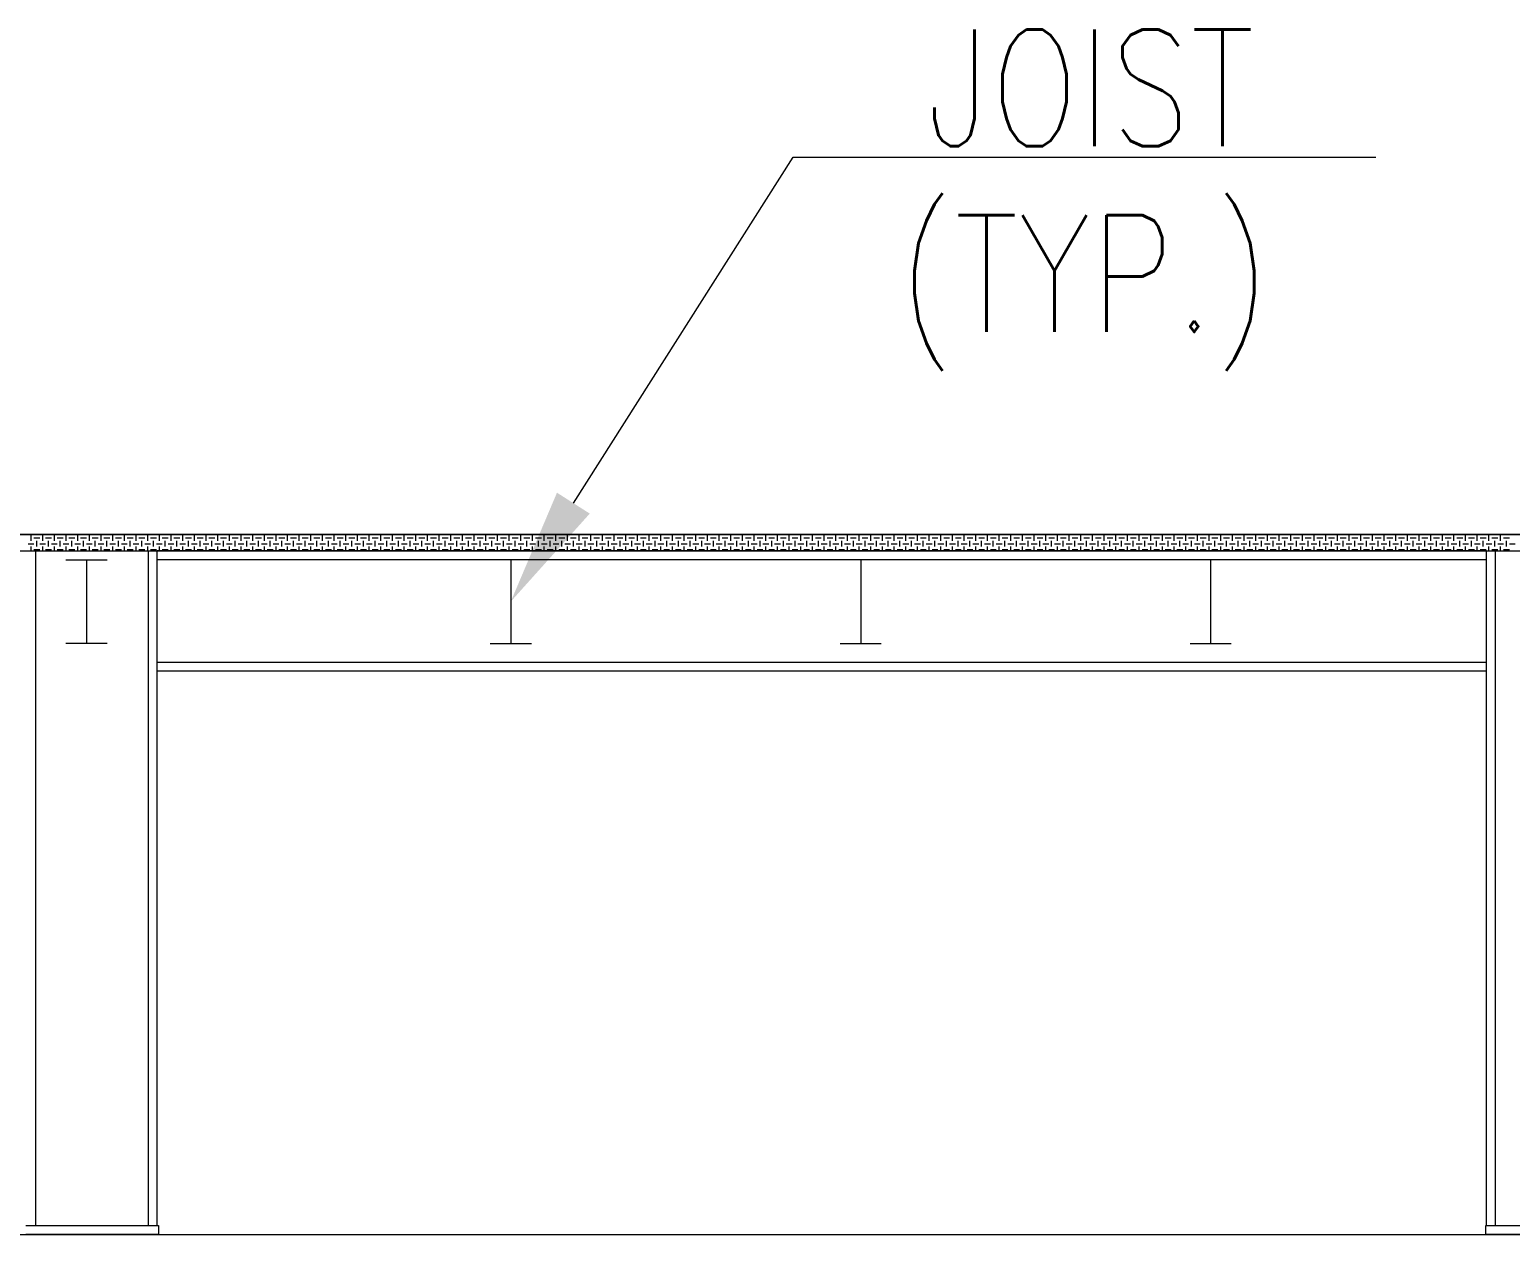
# Model space of a CAD drawing. Header units: millimetres. Extents: x 656141 to 1304589, y -54663 to 110742.
# Drawn here: x 967390 to 973738, y 79349 to 84513 of the extents above; entities that cross this region are included whole.
import ezdxf

# ---------------------------------------------------------------- set-up
doc = ezdxf.new("R2010")
doc.units = ezdxf.units.MM
doc.header["$LTSCALE"] = 0.35
doc.header["$MEASUREMENT"] = 0
doc.linetypes.add('CONTIN', pattern=[0, 0, 0])
doc.layers.get('0').update_dxf_attribs({"linetype": 'CONTIN'})
doc.styles.add('ROMANT', font='simplex.shx')

msp = doc.modelspace()

# ---------------------------------------------------------------- linework, layer by layer
at = {"color": 6, "linetype": 'ByBlock', "lineweight": 0}
for p, q in [((969721.1, 82483.5), (970663.8, 83966.2)), ((970663.8, 83966.2), (973161.8, 83966.2))]:
    msp.add_line(p, q, dxfattribs=at)
at = {"color": 251, "linetype": 'Continuous', "lineweight": 0}
for p, q in [((961120.2, 82349.2), (999227.3, 82349.2)), ((999227.3, 82349.2), (961120.2, 82349.2)), ((967396.3, 82322.3), (967396.3, 82347.3)), ((967408.8, 82334.8), (967433.8, 82334.8)), ((967421.3, 82347.3), (967421.3, 82349.2)), ((967446.3, 82322.3), (967446.3, 82347.3)), ((967458.8, 82334.8), (967483.8, 82334.8)), ((967471.3, 82347.3), (967471.3, 82349.2)), ((967496.3, 82322.3), (967496.3, 82347.3)), ((967508.8, 82334.8), (967533.8, 82334.8)), ((967521.3, 82347.3), (967521.3, 82349.2)), ((967546.3, 82322.3), (967546.3, 82347.3)), ((967558.8, 82334.8), (967583.8, 82334.8)), ((967571.3, 82347.3), (967571.3, 82349.2)), ((967596.3, 82322.3), (967596.3, 82347.3)), ((967608.8, 82334.8), (967633.8, 82334.8)), ((967621.3, 82347.3), (967621.3, 82349.2)), ((967646.3, 82322.3), (967646.3, 82347.3)), ((967658.8, 82334.8), (967683.8, 82334.8)), ((967671.3, 82347.3), (967671.3, 82349.2)), ((967696.3, 82322.3), (967696.3, 82347.3)), ((967708.8, 82334.8), (967733.8, 82334.8)), ((967721.3, 82347.3), (967721.3, 82349.2)), ((967746.3, 82322.3), (967746.3, 82347.3)), ((967758.8, 82334.8), (967783.8, 82334.8)), ((967771.3, 82347.3), (967771.3, 82349.2)), ((967796.3, 82322.3), (967796.3, 82347.3)), ((967808.8, 82334.8), (967833.8, 82334.8)), ((967821.3, 82347.3), (967821.3, 82349.2)), ((967846.3, 82322.3), (967846.3, 82347.3)), ((967858.8, 82334.8), (967883.8, 82334.8)), ((967871.3, 82347.3), (967871.3, 82349.2)), ((967896.3, 82322.3), (967896.3, 82347.3)), ((967908.8, 82334.8), (967933.8, 82334.8)), ((967921.3, 82347.3), (967921.3, 82349.2)), ((967946.3, 82322.3), (967946.3, 82347.3)), ((967958.8, 82334.8), (967983.8, 82334.8)), ((967971.3, 82347.3), (967971.3, 82349.2)), ((967996.3, 82322.3), (967996.3, 82347.3)), ((968008.8, 82334.8), (968033.8, 82334.8)), ((968021.3, 82347.3), (968021.3, 82349.2)), ((968046.3, 82322.3), (968046.3, 82347.3)), ((968058.8, 82334.8), (968083.8, 82334.8)), ((968071.3, 82347.3), (968071.3, 82349.2)), ((968096.3, 82322.3), (968096.3, 82347.3)), ((968108.8, 82334.8), (968133.8, 82334.8)), ((968121.3, 82347.3), (968121.3, 82349.2)), ((968146.3, 82322.3), (968146.3, 82347.3)), ((968158.8, 82334.8), (968183.8, 82334.8)), ((968171.3, 82347.3), (968171.3, 82349.2)), ((968196.3, 82322.3), (968196.3, 82347.3)), ((968208.8, 82334.8), (968233.8, 82334.8)), ((968221.3, 82347.3), (968221.3, 82349.2)), ((968246.3, 82322.3), (968246.3, 82347.3)), ((968258.8, 82334.8), (968283.8, 82334.8)), ((968271.3, 82347.3), (968271.3, 82349.2)), ((968296.3, 82322.3), (968296.3, 82347.3)), ((968308.8, 82334.8), (968333.8, 82334.8)), ((968321.3, 82347.3), (968321.3, 82349.2)), ((968346.3, 82322.3), (968346.3, 82347.3)), ((968358.8, 82334.8), (968383.8, 82334.8)), ((968371.3, 82347.3), (968371.3, 82349.2)), ((968396.3, 82322.3), (968396.3, 82347.3)), ((968408.8, 82334.8), (968433.8, 82334.8)), ((968421.3, 82347.3), (968421.3, 82349.2)), ((968446.3, 82322.3), (968446.3, 82347.3)), ((968458.8, 82334.8), (968483.8, 82334.8)), ((968471.3, 82347.3), (968471.3, 82349.2)), ((968496.3, 82322.3), (968496.3, 82347.3)), ((968508.8, 82334.8), (968533.8, 82334.8)), ((968521.3, 82347.3), (968521.3, 82349.2)), ((968546.3, 82322.3), (968546.3, 82347.3)), ((968558.8, 82334.8), (968583.8, 82334.8)), ((968571.3, 82347.3), (968571.3, 82349.2)), ((968596.3, 82322.3), (968596.3, 82347.3)), ((968608.8, 82334.8), (968633.8, 82334.8)), ((968621.3, 82347.3), (968621.3, 82349.2)), ((968646.3, 82322.3), (968646.3, 82347.3)), ((968658.8, 82334.8), (968683.8, 82334.8)), ((968671.3, 82347.3), (968671.3, 82349.2)), ((968696.3, 82322.3), (968696.3, 82347.3)), ((968708.8, 82334.8), (968733.8, 82334.8)), ((968721.3, 82347.3), (968721.3, 82349.2)), ((968746.3, 82322.3), (968746.3, 82347.3)), ((968758.8, 82334.8), (968783.8, 82334.8)), ((968771.3, 82347.3), (968771.3, 82349.2)), ((968796.3, 82322.3), (968796.3, 82347.3)), ((968808.8, 82334.8), (968833.8, 82334.8)), ((968821.3, 82347.3), (968821.3, 82349.2)), ((968846.3, 82322.3), (968846.3, 82347.3)), ((968858.8, 82334.8), (968883.8, 82334.8)), ((968871.3, 82347.3), (968871.3, 82349.2)), ((968896.3, 82322.3), (968896.3, 82347.3)), ((968908.8, 82334.8), (968933.8, 82334.8)), ((968921.3, 82347.3), (968921.3, 82349.2)), ((968946.3, 82322.3), (968946.3, 82347.3)), ((968958.8, 82334.8), (968983.8, 82334.8)), ((968971.3, 82347.3), (968971.3, 82349.2)), ((968996.3, 82322.3), (968996.3, 82347.3)), ((969008.8, 82334.8), (969033.8, 82334.8)), ((969021.3, 82347.3), (969021.3, 82349.2)), ((969046.3, 82322.3), (969046.3, 82347.3)), ((969058.8, 82334.8), (969083.8, 82334.8)), ((969071.3, 82347.3), (969071.3, 82349.2)), ((969096.3, 82322.3), (969096.3, 82347.3)), ((969108.8, 82334.8), (969133.8, 82334.8)), ((969121.3, 82347.3), (969121.3, 82349.2)), ((969146.3, 82322.3), (969146.3, 82347.3)), ((969158.8, 82334.8), (969183.8, 82334.8)), ((969171.3, 82347.3), (969171.3, 82349.2)), ((969196.3, 82322.3), (969196.3, 82347.3)), ((969208.8, 82334.8), (969233.8, 82334.8)), ((969221.3, 82347.3), (969221.3, 82349.2)), ((969246.3, 82322.3), (969246.3, 82347.3)), ((969258.8, 82334.8), (969283.8, 82334.8)), ((969271.3, 82347.3), (969271.3, 82349.2)), ((969296.3, 82322.3), (969296.3, 82347.3)), ((969308.8, 82334.8), (969333.8, 82334.8)), ((969321.3, 82347.3), (969321.3, 82349.2)), ((969346.3, 82322.3), (969346.3, 82347.3)), ((969358.8, 82334.8), (969383.8, 82334.8)), ((969371.3, 82347.3), (969371.3, 82349.2)), ((969396.3, 82322.3), (969396.3, 82347.3)), ((969408.8, 82334.8), (969433.8, 82334.8)), ((969421.3, 82347.3), (969421.3, 82349.2)), ((969446.3, 82322.3), (969446.3, 82347.3)), ((969458.8, 82334.8), (969483.8, 82334.8)), ((969471.3, 82347.3), (969471.3, 82349.2)), ((969496.3, 82322.3), (969496.3, 82347.3)), ((969508.8, 82334.8), (969533.8, 82334.8)), ((969521.3, 82347.3), (969521.3, 82349.2)), ((969546.3, 82322.3), (969546.3, 82347.3)), ((969558.8, 82334.8), (969583.8, 82334.8)), ((969571.3, 82347.3), (969571.3, 82349.2)), ((969596.3, 82322.3), (969596.3, 82347.3)), ((969608.8, 82334.8), (969633.8, 82334.8)), ((969621.3, 82347.3), (969621.3, 82349.2)), ((969646.3, 82322.3), (969646.3, 82347.3)), ((969658.8, 82334.8), (969683.8, 82334.8)), ((969671.3, 82347.3), (969671.3, 82349.2)), ((969696.3, 82322.3), (969696.3, 82347.3)), ((969708.8, 82334.8), (969733.8, 82334.8)), ((969721.3, 82347.3), (969721.3, 82349.2)), ((969746.3, 82322.3), (969746.3, 82347.3)), ((969758.8, 82334.8), (969783.8, 82334.8)), ((969771.3, 82347.3), (969771.3, 82349.2)), ((969796.3, 82322.3), (969796.3, 82347.3)), ((969808.8, 82334.8), (969833.8, 82334.8)), ((969821.3, 82347.3), (969821.3, 82349.2)), ((969846.3, 82322.3), (969846.3, 82347.3)), ((969858.8, 82334.8), (969883.8, 82334.8)), ((969871.3, 82347.3), (969871.3, 82349.2)), ((969896.3, 82322.3), (969896.3, 82347.3)), ((969908.8, 82334.8), (969933.8, 82334.8)), ((969921.3, 82347.3), (969921.3, 82349.2)), ((969946.3, 82322.3), (969946.3, 82347.3)), ((969958.8, 82334.8), (969983.8, 82334.8)), ((969971.3, 82347.3), (969971.3, 82349.2)), ((969996.3, 82322.3), (969996.3, 82347.3)), ((970008.8, 82334.8), (970033.8, 82334.8)), ((970021.3, 82347.3), (970021.3, 82349.2)), ((970046.3, 82322.3), (970046.3, 82347.3)), ((970058.8, 82334.8), (970083.8, 82334.8)), ((970071.3, 82347.3), (970071.3, 82349.2)), ((970096.3, 82322.3), (970096.3, 82347.3)), ((970108.8, 82334.8), (970133.8, 82334.8)), ((970121.3, 82347.3), (970121.3, 82349.2)), ((970146.3, 82322.3), (970146.3, 82347.3)), ((970158.8, 82334.8), (970183.8, 82334.8)), ((970171.3, 82347.3), (970171.3, 82349.2)), ((970196.3, 82322.3), (970196.3, 82347.3)), ((970208.8, 82334.8), (970233.8, 82334.8)), ((970221.3, 82347.3), (970221.3, 82349.2)), ((970246.3, 82322.3), (970246.3, 82347.3)), ((970258.8, 82334.8), (970283.8, 82334.8)), ((970271.3, 82347.3), (970271.3, 82349.2)), ((970296.3, 82322.3), (970296.3, 82347.3)), ((970308.8, 82334.8), (970333.8, 82334.8)), ((970321.3, 82347.3), (970321.3, 82349.2)), ((970346.3, 82322.3), (970346.3, 82347.3)), ((970358.8, 82334.8), (970383.8, 82334.8)), ((970371.3, 82347.3), (970371.3, 82349.2)), ((970396.3, 82322.3), (970396.3, 82347.3)), ((970408.8, 82334.8), (970433.8, 82334.8)), ((970421.3, 82347.3), (970421.3, 82349.2)), ((970446.3, 82322.3), (970446.3, 82347.3)), ((970458.8, 82334.8), (970483.8, 82334.8)), ((970471.3, 82347.3), (970471.3, 82349.2)), ((970496.3, 82322.3), (970496.3, 82347.3)), ((970508.8, 82334.8), (970533.8, 82334.8)), ((970521.3, 82347.3), (970521.3, 82349.2)), ((970546.3, 82322.3), (970546.3, 82347.3)), ((970558.8, 82334.8), (970583.8, 82334.8)), ((970571.3, 82347.3), (970571.3, 82349.2)), ((970596.3, 82322.3), (970596.3, 82347.3)), ((970608.8, 82334.8), (970633.8, 82334.8)), ((970621.3, 82347.3), (970621.3, 82349.2)), ((970646.3, 82322.3), (970646.3, 82347.3)), ((970658.8, 82334.8), (970683.8, 82334.8)), ((970671.3, 82347.3), (970671.3, 82349.2)), ((970696.3, 82322.3), (970696.3, 82347.3)), ((970708.8, 82334.8), (970733.8, 82334.8)), ((970721.3, 82347.3), (970721.3, 82349.2)), ((970746.3, 82322.3), (970746.3, 82347.3)), ((970758.8, 82334.8), (970783.8, 82334.8)), ((970771.3, 82347.3), (970771.3, 82349.2)), ((970796.3, 82322.3), (970796.3, 82347.3)), ((970808.8, 82334.8), (970833.8, 82334.8)), ((970821.3, 82347.3), (970821.3, 82349.2)), ((970846.3, 82322.3), (970846.3, 82347.3)), ((970858.8, 82334.8), (970883.8, 82334.8)), ((970871.3, 82347.3), (970871.3, 82349.2)), ((970896.3, 82322.3), (970896.3, 82347.3)), ((970908.8, 82334.8), (970933.8, 82334.8)), ((970921.3, 82347.3), (970921.3, 82349.2)), ((970946.3, 82322.3), (970946.3, 82347.3)), ((970958.8, 82334.8), (970983.8, 82334.8)), ((970971.3, 82347.3), (970971.3, 82349.2)), ((970996.3, 82322.3), (970996.3, 82347.3)), ((971008.8, 82334.8), (971033.8, 82334.8)), ((971021.3, 82347.3), (971021.3, 82349.2)), ((971046.3, 82322.3), (971046.3, 82347.3)), ((971058.8, 82334.8), (971083.8, 82334.8)), ((971071.3, 82347.3), (971071.3, 82349.2)), ((971096.3, 82322.3), (971096.3, 82347.3)), ((971108.8, 82334.8), (971133.8, 82334.8)), ((971121.3, 82347.3), (971121.3, 82349.2)), ((971146.3, 82322.3), (971146.3, 82347.3)), ((971158.8, 82334.8), (971183.8, 82334.8)), ((971171.3, 82347.3), (971171.3, 82349.2)), ((971196.3, 82322.3), (971196.3, 82347.3)), ((971208.8, 82334.8), (971233.8, 82334.8)), ((971221.3, 82347.3), (971221.3, 82349.2)), ((971246.3, 82322.3), (971246.3, 82347.3)), ((971258.8, 82334.8), (971283.8, 82334.8)), ((971271.3, 82347.3), (971271.3, 82349.2)), ((971296.3, 82322.3), (971296.3, 82347.3)), ((971308.8, 82334.8), (971333.8, 82334.8)), ((971321.3, 82347.3), (971321.3, 82349.2)), ((971346.3, 82322.3), (971346.3, 82347.3)), ((971358.8, 82334.8), (971383.8, 82334.8)), ((971371.3, 82347.3), (971371.3, 82349.2)), ((971396.3, 82322.3), (971396.3, 82347.3)), ((971408.8, 82334.8), (971433.8, 82334.8)), ((971421.3, 82347.3), (971421.3, 82349.2)), ((971446.3, 82322.3), (971446.3, 82347.3)), ((971458.8, 82334.8), (971483.8, 82334.8)), ((971471.3, 82347.3), (971471.3, 82349.2)), ((971496.3, 82322.3), (971496.3, 82347.3)), ((971508.8, 82334.8), (971533.8, 82334.8)), ((971521.3, 82347.3), (971521.3, 82349.2)), ((971546.3, 82322.3), (971546.3, 82347.3)), ((971558.8, 82334.8), (971583.8, 82334.8)), ((971571.3, 82347.3), (971571.3, 82349.2)), ((971596.3, 82322.3), (971596.3, 82347.3)), ((971608.8, 82334.8), (971633.8, 82334.8)), ((971621.3, 82347.3), (971621.3, 82349.2)), ((971646.3, 82322.3), (971646.3, 82347.3)), ((971658.8, 82334.8), (971683.8, 82334.8)), ((971671.3, 82347.3), (971671.3, 82349.2)), ((971696.3, 82322.3), (971696.3, 82347.3)), ((971708.8, 82334.8), (971733.8, 82334.8)), ((971721.3, 82347.3), (971721.3, 82349.2)), ((971746.3, 82322.3), (971746.3, 82347.3)), ((971758.8, 82334.8), (971783.8, 82334.8)), ((971771.3, 82347.3), (971771.3, 82349.2)), ((971796.3, 82322.3), (971796.3, 82347.3)), ((971808.8, 82334.8), (971833.8, 82334.8)), ((971821.3, 82347.3), (971821.3, 82349.2)), ((971846.3, 82322.3), (971846.3, 82347.3)), ((971858.8, 82334.8), (971883.8, 82334.8)), ((971871.3, 82347.3), (971871.3, 82349.2)), ((971896.3, 82322.3), (971896.3, 82347.3)), ((971908.8, 82334.8), (971933.8, 82334.8)), ((971921.3, 82347.3), (971921.3, 82349.2)), ((971946.3, 82322.3), (971946.3, 82347.3)), ((971958.8, 82334.8), (971983.8, 82334.8)), ((971971.3, 82347.3), (971971.3, 82349.2)), ((971996.3, 82322.3), (971996.3, 82347.3)), ((972008.8, 82334.8), (972033.8, 82334.8)), ((972021.3, 82347.3), (972021.3, 82349.2)), ((972046.3, 82322.3), (972046.3, 82347.3)), ((972058.8, 82334.8), (972083.8, 82334.8)), ((972071.3, 82347.3), (972071.3, 82349.2)), ((972096.3, 82322.3), (972096.3, 82347.3)), ((972108.8, 82334.8), (972133.8, 82334.8)), ((972121.3, 82347.3), (972121.3, 82349.2)), ((972146.3, 82322.3), (972146.3, 82347.3)), ((972158.8, 82334.8), (972183.8, 82334.8)), ((972171.3, 82347.3), (972171.3, 82349.2)), ((972196.3, 82322.3), (972196.3, 82347.3)), ((972208.8, 82334.8), (972233.8, 82334.8)), ((972221.3, 82347.3), (972221.3, 82349.2)), ((972246.3, 82322.3), (972246.3, 82347.3)), ((972258.8, 82334.8), (972283.8, 82334.8)), ((972271.3, 82347.3), (972271.3, 82349.2)), ((972296.3, 82322.3), (972296.3, 82347.3)), ((972308.8, 82334.8), (972333.8, 82334.8)), ((972321.3, 82347.3), (972321.3, 82349.2)), ((972346.3, 82322.3), (972346.3, 82347.3)), ((972358.8, 82334.8), (972383.8, 82334.8)), ((972371.3, 82347.3), (972371.3, 82349.2)), ((972396.3, 82322.3), (972396.3, 82347.3)), ((972408.8, 82334.8), (972433.8, 82334.8)), ((972421.3, 82347.3), (972421.3, 82349.2)), ((972446.3, 82322.3), (972446.3, 82347.3)), ((972458.8, 82334.8), (972483.8, 82334.8)), ((972471.3, 82347.3), (972471.3, 82349.2)), ((972496.3, 82322.3), (972496.3, 82347.3)), ((972508.8, 82334.8), (972533.8, 82334.8)), ((972521.3, 82347.3), (972521.3, 82349.2)), ((972546.3, 82322.3), (972546.3, 82347.3)), ((972558.8, 82334.8), (972583.8, 82334.8)), ((972571.3, 82347.3), (972571.3, 82349.2)), ((972596.3, 82322.3), (972596.3, 82347.3)), ((972608.8, 82334.8), (972633.8, 82334.8)), ((972621.3, 82347.3), (972621.3, 82349.2)), ((972646.3, 82322.3), (972646.3, 82347.3)), ((972658.8, 82334.8), (972683.8, 82334.8)), ((972671.3, 82347.3), (972671.3, 82349.2)), ((972696.3, 82322.3), (972696.3, 82347.3)), ((972708.8, 82334.8), (972733.8, 82334.8)), ((972721.3, 82347.3), (972721.3, 82349.2)), ((972746.3, 82322.3), (972746.3, 82347.3)), ((972758.8, 82334.8), (972783.8, 82334.8)), ((972771.3, 82347.3), (972771.3, 82349.2)), ((972796.3, 82322.3), (972796.3, 82347.3)), ((972808.8, 82334.8), (972833.8, 82334.8)), ((972821.3, 82347.3), (972821.3, 82349.2)), ((972846.3, 82322.3), (972846.3, 82347.3)), ((972858.8, 82334.8), (972883.8, 82334.8)), ((972871.3, 82347.3), (972871.3, 82349.2)), ((972896.3, 82322.3), (972896.3, 82347.3)), ((972908.8, 82334.8), (972933.8, 82334.8)), ((972921.3, 82347.3), (972921.3, 82349.2)), ((972946.3, 82322.3), (972946.3, 82347.3)), ((972958.8, 82334.8), (972983.8, 82334.8)), ((972971.3, 82347.3), (972971.3, 82349.2)), ((972996.3, 82322.3), (972996.3, 82347.3)), ((973008.8, 82334.8), (973033.8, 82334.8)), ((973021.3, 82347.3), (973021.3, 82349.2)), ((973046.3, 82322.3), (973046.3, 82347.3)), ((973058.8, 82334.8), (973083.8, 82334.8)), ((973071.3, 82347.3), (973071.3, 82349.2)), ((973096.3, 82322.3), (973096.3, 82347.3)), ((973108.8, 82334.8), (973133.8, 82334.8)), ((973121.3, 82347.3), (973121.3, 82349.2)), ((973146.3, 82322.3), (973146.3, 82347.3)), ((973158.8, 82334.8), (973183.8, 82334.8)), ((973171.3, 82347.3), (973171.3, 82349.2)), ((973196.3, 82322.3), (973196.3, 82347.3)), ((973208.8, 82334.8), (973233.8, 82334.8)), ((973221.3, 82347.3), (973221.3, 82349.2)), ((973246.3, 82322.3), (973246.3, 82347.3)), ((973258.8, 82334.8), (973283.8, 82334.8)), ((973271.3, 82347.3), (973271.3, 82349.2)), ((973296.3, 82322.3), (973296.3, 82347.3)), ((973308.8, 82334.8), (973333.8, 82334.8)), ((973321.3, 82347.3), (973321.3, 82349.2)), ((973346.3, 82322.3), (973346.3, 82347.3)), ((973358.8, 82334.8), (973383.8, 82334.8)), ((973371.3, 82347.3), (973371.3, 82349.2)), ((973396.3, 82322.3), (973396.3, 82347.3)), ((973408.8, 82334.8), (973433.8, 82334.8)), ((973421.3, 82347.3), (973421.3, 82349.2)), ((973446.3, 82322.3), (973446.3, 82347.3)), ((973458.8, 82334.8), (973483.8, 82334.8)), ((973471.3, 82347.3), (973471.3, 82349.2)), ((973496.3, 82322.3), (973496.3, 82347.3)), ((973508.8, 82334.8), (973533.8, 82334.8)), ((973521.3, 82347.3), (973521.3, 82349.2)), ((973546.3, 82322.3), (973546.3, 82347.3)), ((973558.8, 82334.8), (973583.8, 82334.8)), ((973571.3, 82347.3), (973571.3, 82349.2)), ((973596.3, 82322.3), (973596.3, 82347.3)), ((973608.8, 82334.8), (973633.8, 82334.8)), ((973621.3, 82347.3), (973621.3, 82349.2)), ((973646.3, 82322.3), (973646.3, 82347.3)), ((973658.8, 82334.8), (973683.8, 82334.8)), ((973671.3, 82347.3), (973671.3, 82349.2)), ((973696.3, 82322.3), (973696.3, 82347.3)), ((973708.8, 82334.8), (973733.8, 82334.8)), ((973721.3, 82347.3), (973721.3, 82349.2)), ((961120.2, 82278.9), (999227.3, 82278.9)), ((967383.8, 82309.8), (967408.8, 82309.8)), ((967396.3, 82278.9), (967396.3, 82297.3)), ((967408.8, 82284.8), (967433.8, 82284.8)), ((967421.3, 82297.3), (967421.3, 82322.3)), ((967433.8, 82309.8), (967458.8, 82309.8)), ((967446.3, 82278.9), (967446.3, 82297.3)), ((967458.8, 82284.8), (967483.8, 82284.8)), ((967471.3, 82297.3), (967471.3, 82322.3)), ((967483.8, 82309.8), (967508.8, 82309.8)), ((967496.3, 82278.9), (967496.3, 82297.3)), ((967508.8, 82284.8), (967533.8, 82284.8)), ((967521.3, 82297.3), (967521.3, 82322.3)), ((967533.8, 82309.8), (967558.8, 82309.8)), ((967546.3, 82278.9), (967546.3, 82297.3)), ((967558.8, 82284.8), (967583.8, 82284.8)), ((967571.3, 82297.3), (967571.3, 82322.3)), ((967583.8, 82309.8), (967608.8, 82309.8)), ((967596.3, 82278.9), (967596.3, 82297.3)), ((967608.8, 82284.8), (967633.8, 82284.8)), ((967621.3, 82297.3), (967621.3, 82322.3)), ((967633.8, 82309.8), (967658.8, 82309.8)), ((967646.3, 82278.9), (967646.3, 82297.3)), ((967658.8, 82284.8), (967683.8, 82284.8)), ((967671.3, 82297.3), (967671.3, 82322.3)), ((967683.8, 82309.8), (967708.8, 82309.8)), ((967696.3, 82278.9), (967696.3, 82297.3)), ((967708.8, 82284.8), (967733.8, 82284.8)), ((967721.3, 82297.3), (967721.3, 82322.3)), ((967733.8, 82309.8), (967758.8, 82309.8)), ((967746.3, 82278.9), (967746.3, 82297.3)), ((967758.8, 82284.8), (967783.8, 82284.8)), ((967771.3, 82297.3), (967771.3, 82322.3)), ((967783.8, 82309.8), (967808.8, 82309.8)), ((967796.3, 82278.9), (967796.3, 82297.3)), ((967808.8, 82284.8), (967833.8, 82284.8)), ((967821.3, 82297.3), (967821.3, 82322.3)), ((967833.8, 82309.8), (967858.8, 82309.8)), ((967846.3, 82278.9), (967846.3, 82297.3)), ((967858.8, 82284.8), (967883.8, 82284.8)), ((967871.3, 82297.3), (967871.3, 82322.3)), ((967883.8, 82309.8), (967908.8, 82309.8)), ((967896.3, 82278.9), (967896.3, 82297.3)), ((967908.8, 82284.8), (967933.8, 82284.8)), ((967921.3, 82297.3), (967921.3, 82322.3)), ((967933.8, 82309.8), (967958.8, 82309.8)), ((967946.3, 82278.9), (967946.3, 82297.3)), ((967958.8, 82284.8), (967983.8, 82284.8)), ((967971.3, 82297.3), (967971.3, 82322.3)), ((967983.8, 82309.8), (968008.8, 82309.8)), ((967996.3, 82278.9), (967996.3, 82297.3)), ((968008.8, 82284.8), (968033.8, 82284.8)), ((968021.3, 82297.3), (968021.3, 82322.3)), ((968033.8, 82309.8), (968058.8, 82309.8)), ((968046.3, 82278.9), (968046.3, 82297.3)), ((968058.8, 82284.8), (968083.8, 82284.8)), ((968071.3, 82297.3), (968071.3, 82322.3)), ((968083.8, 82309.8), (968108.8, 82309.8)), ((968096.3, 82278.9), (968096.3, 82297.3)), ((968108.8, 82284.8), (968133.8, 82284.8)), ((968121.3, 82297.3), (968121.3, 82322.3)), ((968133.8, 82309.8), (968158.8, 82309.8)), ((968146.3, 82278.9), (968146.3, 82297.3)), ((968158.8, 82284.8), (968183.8, 82284.8)), ((968171.3, 82297.3), (968171.3, 82322.3)), ((968183.8, 82309.8), (968208.8, 82309.8)), ((968196.3, 82278.9), (968196.3, 82297.3)), ((968208.8, 82284.8), (968233.8, 82284.8)), ((968221.3, 82297.3), (968221.3, 82322.3)), ((968233.8, 82309.8), (968258.8, 82309.8)), ((968246.3, 82278.9), (968246.3, 82297.3)), ((968258.8, 82284.8), (968283.8, 82284.8)), ((968271.3, 82297.3), (968271.3, 82322.3)), ((968283.8, 82309.8), (968308.8, 82309.8)), ((968296.3, 82278.9), (968296.3, 82297.3)), ((968308.8, 82284.8), (968333.8, 82284.8)), ((968321.3, 82297.3), (968321.3, 82322.3)), ((968333.8, 82309.8), (968358.8, 82309.8)), ((968346.3, 82278.9), (968346.3, 82297.3)), ((968358.8, 82284.8), (968383.8, 82284.8)), ((968371.3, 82297.3), (968371.3, 82322.3)), ((968383.8, 82309.8), (968408.8, 82309.8)), ((968396.3, 82278.9), (968396.3, 82297.3)), ((968408.8, 82284.8), (968433.8, 82284.8)), ((968421.3, 82297.3), (968421.3, 82322.3)), ((968433.8, 82309.8), (968458.8, 82309.8)), ((968446.3, 82278.9), (968446.3, 82297.3)), ((968458.8, 82284.8), (968483.8, 82284.8)), ((968471.3, 82297.3), (968471.3, 82322.3)), ((968483.8, 82309.8), (968508.8, 82309.8)), ((968496.3, 82278.9), (968496.3, 82297.3)), ((968508.8, 82284.8), (968533.8, 82284.8)), ((968521.3, 82297.3), (968521.3, 82322.3)), ((968533.8, 82309.8), (968558.8, 82309.8)), ((968546.3, 82278.9), (968546.3, 82297.3)), ((968558.8, 82284.8), (968583.8, 82284.8)), ((968571.3, 82297.3), (968571.3, 82322.3)), ((968583.8, 82309.8), (968608.8, 82309.8)), ((968596.3, 82278.9), (968596.3, 82297.3)), ((968608.8, 82284.8), (968633.8, 82284.8)), ((968621.3, 82297.3), (968621.3, 82322.3)), ((968633.8, 82309.8), (968658.8, 82309.8)), ((968646.3, 82278.9), (968646.3, 82297.3)), ((968658.8, 82284.8), (968683.8, 82284.8)), ((968671.3, 82297.3), (968671.3, 82322.3)), ((968683.8, 82309.8), (968708.8, 82309.8)), ((968696.3, 82278.9), (968696.3, 82297.3)), ((968708.8, 82284.8), (968733.8, 82284.8)), ((968721.3, 82297.3), (968721.3, 82322.3)), ((968733.8, 82309.8), (968758.8, 82309.8)), ((968746.3, 82278.9), (968746.3, 82297.3)), ((968758.8, 82284.8), (968783.8, 82284.8)), ((968771.3, 82297.3), (968771.3, 82322.3)), ((968783.8, 82309.8), (968808.8, 82309.8)), ((968796.3, 82278.9), (968796.3, 82297.3)), ((968808.8, 82284.8), (968833.8, 82284.8)), ((968821.3, 82297.3), (968821.3, 82322.3)), ((968833.8, 82309.8), (968858.8, 82309.8)), ((968846.3, 82278.9), (968846.3, 82297.3)), ((968858.8, 82284.8), (968883.8, 82284.8)), ((968871.3, 82297.3), (968871.3, 82322.3)), ((968883.8, 82309.8), (968908.8, 82309.8)), ((968896.3, 82278.9), (968896.3, 82297.3)), ((968908.8, 82284.8), (968933.8, 82284.8)), ((968921.3, 82297.3), (968921.3, 82322.3)), ((968933.8, 82309.8), (968958.8, 82309.8)), ((968946.3, 82278.9), (968946.3, 82297.3)), ((968958.8, 82284.8), (968983.8, 82284.8)), ((968971.3, 82297.3), (968971.3, 82322.3)), ((968983.8, 82309.8), (969008.8, 82309.8)), ((968996.3, 82278.9), (968996.3, 82297.3)), ((969008.8, 82284.8), (969033.8, 82284.8)), ((969021.3, 82297.3), (969021.3, 82322.3)), ((969033.8, 82309.8), (969058.8, 82309.8)), ((969046.3, 82278.9), (969046.3, 82297.3)), ((969058.8, 82284.8), (969083.8, 82284.8)), ((969071.3, 82297.3), (969071.3, 82322.3)), ((969083.8, 82309.8), (969108.8, 82309.8)), ((969096.3, 82278.9), (969096.3, 82297.3)), ((969108.8, 82284.8), (969133.8, 82284.8)), ((969121.3, 82297.3), (969121.3, 82322.3)), ((969133.8, 82309.8), (969158.8, 82309.8)), ((969146.3, 82278.9), (969146.3, 82297.3)), ((969158.8, 82284.8), (969183.8, 82284.8)), ((969171.3, 82297.3), (969171.3, 82322.3)), ((969183.8, 82309.8), (969208.8, 82309.8)), ((969196.3, 82278.9), (969196.3, 82297.3)), ((969208.8, 82284.8), (969233.8, 82284.8)), ((969221.3, 82297.3), (969221.3, 82322.3)), ((969233.8, 82309.8), (969258.8, 82309.8)), ((969246.3, 82278.9), (969246.3, 82297.3)), ((969258.8, 82284.8), (969283.8, 82284.8)), ((969271.3, 82297.3), (969271.3, 82322.3)), ((969283.8, 82309.8), (969308.8, 82309.8)), ((969296.3, 82278.9), (969296.3, 82297.3)), ((969308.8, 82284.8), (969333.8, 82284.8)), ((969321.3, 82297.3), (969321.3, 82322.3)), ((969333.8, 82309.8), (969358.8, 82309.8)), ((969346.3, 82278.9), (969346.3, 82297.3)), ((969358.8, 82284.8), (969383.8, 82284.8)), ((969371.3, 82297.3), (969371.3, 82322.3)), ((969383.8, 82309.8), (969408.8, 82309.8)), ((969396.3, 82278.9), (969396.3, 82297.3)), ((969408.8, 82284.8), (969433.8, 82284.8)), ((969421.3, 82297.3), (969421.3, 82322.3)), ((969433.8, 82309.8), (969458.8, 82309.8)), ((969446.3, 82278.9), (969446.3, 82297.3)), ((969458.8, 82284.8), (969483.8, 82284.8)), ((969471.3, 82297.3), (969471.3, 82322.3)), ((969483.8, 82309.8), (969508.8, 82309.8)), ((969496.3, 82278.9), (969496.3, 82297.3)), ((969508.8, 82284.8), (969533.8, 82284.8)), ((969521.3, 82297.3), (969521.3, 82322.3)), ((969533.8, 82309.8), (969558.8, 82309.8)), ((969546.3, 82278.9), (969546.3, 82297.3)), ((969558.8, 82284.8), (969583.8, 82284.8)), ((969571.3, 82297.3), (969571.3, 82322.3)), ((969583.8, 82309.8), (969608.8, 82309.8)), ((969596.3, 82278.9), (969596.3, 82297.3)), ((969608.8, 82284.8), (969633.8, 82284.8)), ((969621.3, 82297.3), (969621.3, 82322.3)), ((969633.8, 82309.8), (969658.8, 82309.8)), ((969646.3, 82278.9), (969646.3, 82297.3)), ((969658.8, 82284.8), (969683.8, 82284.8)), ((969671.3, 82297.3), (969671.3, 82322.3)), ((969683.8, 82309.8), (969708.8, 82309.8)), ((969696.3, 82278.9), (969696.3, 82297.3)), ((969708.8, 82284.8), (969733.8, 82284.8)), ((969721.3, 82297.3), (969721.3, 82322.3)), ((969733.8, 82309.8), (969758.8, 82309.8)), ((969746.3, 82278.9), (969746.3, 82297.3)), ((969758.8, 82284.8), (969783.8, 82284.8)), ((969771.3, 82297.3), (969771.3, 82322.3)), ((969783.8, 82309.8), (969808.8, 82309.8)), ((969796.3, 82278.9), (969796.3, 82297.3)), ((969808.8, 82284.8), (969833.8, 82284.8)), ((969821.3, 82297.3), (969821.3, 82322.3)), ((969833.8, 82309.8), (969858.8, 82309.8)), ((969846.3, 82278.9), (969846.3, 82297.3)), ((969858.8, 82284.8), (969883.8, 82284.8)), ((969871.3, 82297.3), (969871.3, 82322.3)), ((969883.8, 82309.8), (969908.8, 82309.8)), ((969896.3, 82278.9), (969896.3, 82297.3)), ((969908.8, 82284.8), (969933.8, 82284.8)), ((969921.3, 82297.3), (969921.3, 82322.3)), ((969933.8, 82309.8), (969958.8, 82309.8)), ((969946.3, 82278.9), (969946.3, 82297.3)), ((969958.8, 82284.8), (969983.8, 82284.8)), ((969971.3, 82297.3), (969971.3, 82322.3)), ((969983.8, 82309.8), (970008.8, 82309.8)), ((969996.3, 82278.9), (969996.3, 82297.3)), ((970008.8, 82284.8), (970033.8, 82284.8)), ((970021.3, 82297.3), (970021.3, 82322.3)), ((970033.8, 82309.8), (970058.8, 82309.8)), ((970046.3, 82278.9), (970046.3, 82297.3)), ((970058.8, 82284.8), (970083.8, 82284.8)), ((970071.3, 82297.3), (970071.3, 82322.3)), ((970083.8, 82309.8), (970108.8, 82309.8)), ((970096.3, 82278.9), (970096.3, 82297.3)), ((970108.8, 82284.8), (970133.8, 82284.8)), ((970121.3, 82297.3), (970121.3, 82322.3)), ((970133.8, 82309.8), (970158.8, 82309.8)), ((970146.3, 82278.9), (970146.3, 82297.3)), ((970158.8, 82284.8), (970183.8, 82284.8)), ((970171.3, 82297.3), (970171.3, 82322.3)), ((970183.8, 82309.8), (970208.8, 82309.8)), ((970196.3, 82278.9), (970196.3, 82297.3)), ((970208.8, 82284.8), (970233.8, 82284.8)), ((970221.3, 82297.3), (970221.3, 82322.3)), ((970233.8, 82309.8), (970258.8, 82309.8)), ((970246.3, 82278.9), (970246.3, 82297.3)), ((970258.8, 82284.8), (970283.8, 82284.8)), ((970271.3, 82297.3), (970271.3, 82322.3)), ((970283.8, 82309.8), (970308.8, 82309.8)), ((970296.3, 82278.9), (970296.3, 82297.3)), ((970308.8, 82284.8), (970333.8, 82284.8)), ((970321.3, 82297.3), (970321.3, 82322.3)), ((970333.8, 82309.8), (970358.8, 82309.8)), ((970346.3, 82278.9), (970346.3, 82297.3)), ((970358.8, 82284.8), (970383.8, 82284.8)), ((970371.3, 82297.3), (970371.3, 82322.3)), ((970383.8, 82309.8), (970408.8, 82309.8)), ((970396.3, 82278.9), (970396.3, 82297.3)), ((970408.8, 82284.8), (970433.8, 82284.8)), ((970421.3, 82297.3), (970421.3, 82322.3)), ((970433.8, 82309.8), (970458.8, 82309.8)), ((970446.3, 82278.9), (970446.3, 82297.3)), ((970458.8, 82284.8), (970483.8, 82284.8)), ((970471.3, 82297.3), (970471.3, 82322.3)), ((970483.8, 82309.8), (970508.8, 82309.8)), ((970496.3, 82278.9), (970496.3, 82297.3)), ((970508.8, 82284.8), (970533.8, 82284.8)), ((970521.3, 82297.3), (970521.3, 82322.3)), ((970533.8, 82309.8), (970558.8, 82309.8)), ((970546.3, 82278.9), (970546.3, 82297.3)), ((970558.8, 82284.8), (970583.8, 82284.8)), ((970571.3, 82297.3), (970571.3, 82322.3)), ((970583.8, 82309.8), (970608.8, 82309.8)), ((970596.3, 82278.9), (970596.3, 82297.3)), ((970608.8, 82284.8), (970633.8, 82284.8)), ((970621.3, 82297.3), (970621.3, 82322.3)), ((970633.8, 82309.8), (970658.8, 82309.8)), ((970646.3, 82278.9), (970646.3, 82297.3)), ((970658.8, 82284.8), (970683.8, 82284.8)), ((970671.3, 82297.3), (970671.3, 82322.3)), ((970683.8, 82309.8), (970708.8, 82309.8)), ((970696.3, 82278.9), (970696.3, 82297.3)), ((970708.8, 82284.8), (970733.8, 82284.8)), ((970721.3, 82297.3), (970721.3, 82322.3)), ((970733.8, 82309.8), (970758.8, 82309.8)), ((970746.3, 82278.9), (970746.3, 82297.3)), ((970758.8, 82284.8), (970783.8, 82284.8)), ((970771.3, 82297.3), (970771.3, 82322.3)), ((970783.8, 82309.8), (970808.8, 82309.8)), ((970796.3, 82278.9), (970796.3, 82297.3)), ((970808.8, 82284.8), (970833.8, 82284.8)), ((970821.3, 82297.3), (970821.3, 82322.3)), ((970833.8, 82309.8), (970858.8, 82309.8)), ((970846.3, 82278.9), (970846.3, 82297.3)), ((970858.8, 82284.8), (970883.8, 82284.8)), ((970871.3, 82297.3), (970871.3, 82322.3)), ((970883.8, 82309.8), (970908.8, 82309.8)), ((970896.3, 82278.9), (970896.3, 82297.3)), ((970908.8, 82284.8), (970933.8, 82284.8)), ((970921.3, 82297.3), (970921.3, 82322.3)), ((970933.8, 82309.8), (970958.8, 82309.8)), ((970946.3, 82278.9), (970946.3, 82297.3)), ((970958.8, 82284.8), (970983.8, 82284.8)), ((970971.3, 82297.3), (970971.3, 82322.3)), ((970983.8, 82309.8), (971008.8, 82309.8)), ((970996.3, 82278.9), (970996.3, 82297.3)), ((971008.8, 82284.8), (971033.8, 82284.8)), ((971021.3, 82297.3), (971021.3, 82322.3)), ((971033.8, 82309.8), (971058.8, 82309.8)), ((971046.3, 82278.9), (971046.3, 82297.3)), ((971058.8, 82284.8), (971083.8, 82284.8)), ((971071.3, 82297.3), (971071.3, 82322.3)), ((971083.8, 82309.8), (971108.8, 82309.8)), ((971096.3, 82278.9), (971096.3, 82297.3)), ((971108.8, 82284.8), (971133.8, 82284.8)), ((971121.3, 82297.3), (971121.3, 82322.3)), ((971133.8, 82309.8), (971158.8, 82309.8)), ((971146.3, 82278.9), (971146.3, 82297.3)), ((971158.8, 82284.8), (971183.8, 82284.8)), ((971171.3, 82297.3), (971171.3, 82322.3)), ((971183.8, 82309.8), (971208.8, 82309.8)), ((971196.3, 82278.9), (971196.3, 82297.3)), ((971208.8, 82284.8), (971233.8, 82284.8)), ((971221.3, 82297.3), (971221.3, 82322.3)), ((971233.8, 82309.8), (971258.8, 82309.8)), ((971246.3, 82278.9), (971246.3, 82297.3)), ((971258.8, 82284.8), (971283.8, 82284.8)), ((971271.3, 82297.3), (971271.3, 82322.3)), ((971283.8, 82309.8), (971308.8, 82309.8)), ((971296.3, 82278.9), (971296.3, 82297.3)), ((971308.8, 82284.8), (971333.8, 82284.8)), ((971321.3, 82297.3), (971321.3, 82322.3)), ((971333.8, 82309.8), (971358.8, 82309.8)), ((971346.3, 82278.9), (971346.3, 82297.3)), ((971358.8, 82284.8), (971383.8, 82284.8)), ((971371.3, 82297.3), (971371.3, 82322.3)), ((971383.8, 82309.8), (971408.8, 82309.8)), ((971396.3, 82278.9), (971396.3, 82297.3)), ((971408.8, 82284.8), (971433.8, 82284.8)), ((971421.3, 82297.3), (971421.3, 82322.3)), ((971433.8, 82309.8), (971458.8, 82309.8)), ((971446.3, 82278.9), (971446.3, 82297.3)), ((971458.8, 82284.8), (971483.8, 82284.8)), ((971471.3, 82297.3), (971471.3, 82322.3)), ((971483.8, 82309.8), (971508.8, 82309.8)), ((971496.3, 82278.9), (971496.3, 82297.3)), ((971508.8, 82284.8), (971533.8, 82284.8)), ((971521.3, 82297.3), (971521.3, 82322.3)), ((971533.8, 82309.8), (971558.8, 82309.8)), ((971546.3, 82278.9), (971546.3, 82297.3)), ((971558.8, 82284.8), (971583.8, 82284.8)), ((971571.3, 82297.3), (971571.3, 82322.3)), ((971583.8, 82309.8), (971608.8, 82309.8)), ((971596.3, 82278.9), (971596.3, 82297.3)), ((971608.8, 82284.8), (971633.8, 82284.8)), ((971621.3, 82297.3), (971621.3, 82322.3)), ((971633.8, 82309.8), (971658.8, 82309.8)), ((971646.3, 82278.9), (971646.3, 82297.3)), ((971658.8, 82284.8), (971683.8, 82284.8)), ((971671.3, 82297.3), (971671.3, 82322.3)), ((971683.8, 82309.8), (971708.8, 82309.8)), ((971696.3, 82278.9), (971696.3, 82297.3)), ((971708.8, 82284.8), (971733.8, 82284.8)), ((971721.3, 82297.3), (971721.3, 82322.3)), ((971733.8, 82309.8), (971758.8, 82309.8)), ((971746.3, 82278.9), (971746.3, 82297.3)), ((971758.8, 82284.8), (971783.8, 82284.8)), ((971771.3, 82297.3), (971771.3, 82322.3)), ((971783.8, 82309.8), (971808.8, 82309.8)), ((971796.3, 82278.9), (971796.3, 82297.3)), ((971808.8, 82284.8), (971833.8, 82284.8)), ((971821.3, 82297.3), (971821.3, 82322.3)), ((971833.8, 82309.8), (971858.8, 82309.8)), ((971846.3, 82278.9), (971846.3, 82297.3)), ((971858.8, 82284.8), (971883.8, 82284.8)), ((971871.3, 82297.3), (971871.3, 82322.3)), ((971883.8, 82309.8), (971908.8, 82309.8)), ((971896.3, 82278.9), (971896.3, 82297.3)), ((971908.8, 82284.8), (971933.8, 82284.8)), ((971921.3, 82297.3), (971921.3, 82322.3)), ((971933.8, 82309.8), (971958.8, 82309.8)), ((971946.3, 82278.9), (971946.3, 82297.3)), ((971958.8, 82284.8), (971983.8, 82284.8)), ((971971.3, 82297.3), (971971.3, 82322.3)), ((971983.8, 82309.8), (972008.8, 82309.8)), ((971996.3, 82278.9), (971996.3, 82297.3)), ((972008.8, 82284.8), (972033.8, 82284.8)), ((972021.3, 82297.3), (972021.3, 82322.3)), ((972033.8, 82309.8), (972058.8, 82309.8)), ((972046.3, 82278.9), (972046.3, 82297.3)), ((972058.8, 82284.8), (972083.8, 82284.8)), ((972071.3, 82297.3), (972071.3, 82322.3)), ((972083.8, 82309.8), (972108.8, 82309.8)), ((972096.3, 82278.9), (972096.3, 82297.3)), ((972108.8, 82284.8), (972133.8, 82284.8)), ((972121.3, 82297.3), (972121.3, 82322.3)), ((972133.8, 82309.8), (972158.8, 82309.8)), ((972146.3, 82278.9), (972146.3, 82297.3)), ((972158.8, 82284.8), (972183.8, 82284.8)), ((972171.3, 82297.3), (972171.3, 82322.3)), ((972183.8, 82309.8), (972208.8, 82309.8)), ((972196.3, 82278.9), (972196.3, 82297.3)), ((972208.8, 82284.8), (972233.8, 82284.8)), ((972221.3, 82297.3), (972221.3, 82322.3)), ((972233.8, 82309.8), (972258.8, 82309.8)), ((972246.3, 82278.9), (972246.3, 82297.3)), ((972258.8, 82284.8), (972283.8, 82284.8)), ((972271.3, 82297.3), (972271.3, 82322.3)), ((972283.8, 82309.8), (972308.8, 82309.8)), ((972296.3, 82278.9), (972296.3, 82297.3)), ((972308.8, 82284.8), (972333.8, 82284.8)), ((972321.3, 82297.3), (972321.3, 82322.3)), ((972333.8, 82309.8), (972358.8, 82309.8)), ((972346.3, 82278.9), (972346.3, 82297.3)), ((972358.8, 82284.8), (972383.8, 82284.8)), ((972371.3, 82297.3), (972371.3, 82322.3)), ((972383.8, 82309.8), (972408.8, 82309.8)), ((972396.3, 82278.9), (972396.3, 82297.3)), ((972408.8, 82284.8), (972433.8, 82284.8)), ((972421.3, 82297.3), (972421.3, 82322.3)), ((972433.8, 82309.8), (972458.8, 82309.8)), ((972446.3, 82278.9), (972446.3, 82297.3)), ((972458.8, 82284.8), (972483.8, 82284.8)), ((972471.3, 82297.3), (972471.3, 82322.3)), ((972483.8, 82309.8), (972508.8, 82309.8)), ((972496.3, 82278.9), (972496.3, 82297.3)), ((972508.8, 82284.8), (972533.8, 82284.8)), ((972521.3, 82297.3), (972521.3, 82322.3)), ((972533.8, 82309.8), (972558.8, 82309.8)), ((972546.3, 82278.9), (972546.3, 82297.3)), ((972558.8, 82284.8), (972583.8, 82284.8)), ((972571.3, 82297.3), (972571.3, 82322.3)), ((972583.8, 82309.8), (972608.8, 82309.8)), ((972596.3, 82278.9), (972596.3, 82297.3)), ((972608.8, 82284.8), (972633.8, 82284.8)), ((972621.3, 82297.3), (972621.3, 82322.3)), ((972633.8, 82309.8), (972658.8, 82309.8)), ((972646.3, 82278.9), (972646.3, 82297.3)), ((972658.8, 82284.8), (972683.8, 82284.8)), ((972671.3, 82297.3), (972671.3, 82322.3)), ((972683.8, 82309.8), (972708.8, 82309.8)), ((972696.3, 82278.9), (972696.3, 82297.3)), ((972708.8, 82284.8), (972733.8, 82284.8)), ((972721.3, 82297.3), (972721.3, 82322.3)), ((972733.8, 82309.8), (972758.8, 82309.8)), ((972746.3, 82278.9), (972746.3, 82297.3)), ((972758.8, 82284.8), (972783.8, 82284.8)), ((972771.3, 82297.3), (972771.3, 82322.3)), ((972783.8, 82309.8), (972808.8, 82309.8)), ((972796.3, 82278.9), (972796.3, 82297.3)), ((972808.8, 82284.8), (972833.8, 82284.8)), ((972821.3, 82297.3), (972821.3, 82322.3)), ((972833.8, 82309.8), (972858.8, 82309.8)), ((972846.3, 82278.9), (972846.3, 82297.3)), ((972858.8, 82284.8), (972883.8, 82284.8)), ((972871.3, 82297.3), (972871.3, 82322.3)), ((972883.8, 82309.8), (972908.8, 82309.8)), ((972896.3, 82278.9), (972896.3, 82297.3)), ((972908.8, 82284.8), (972933.8, 82284.8)), ((972921.3, 82297.3), (972921.3, 82322.3)), ((972933.8, 82309.8), (972958.8, 82309.8)), ((972946.3, 82278.9), (972946.3, 82297.3)), ((972958.8, 82284.8), (972983.8, 82284.8)), ((972971.3, 82297.3), (972971.3, 82322.3)), ((972983.8, 82309.8), (973008.8, 82309.8)), ((972996.3, 82278.9), (972996.3, 82297.3)), ((973008.8, 82284.8), (973033.8, 82284.8)), ((973021.3, 82297.3), (973021.3, 82322.3)), ((973033.8, 82309.8), (973058.8, 82309.8)), ((973046.3, 82278.9), (973046.3, 82297.3)), ((973058.8, 82284.8), (973083.8, 82284.8)), ((973071.3, 82297.3), (973071.3, 82322.3)), ((973083.8, 82309.8), (973108.8, 82309.8)), ((973096.3, 82278.9), (973096.3, 82297.3)), ((973108.8, 82284.8), (973133.8, 82284.8)), ((973121.3, 82297.3), (973121.3, 82322.3)), ((973133.8, 82309.8), (973158.8, 82309.8)), ((973146.3, 82278.9), (973146.3, 82297.3)), ((973158.8, 82284.8), (973183.8, 82284.8)), ((973171.3, 82297.3), (973171.3, 82322.3)), ((973183.8, 82309.8), (973208.8, 82309.8)), ((973196.3, 82278.9), (973196.3, 82297.3)), ((973208.8, 82284.8), (973233.8, 82284.8)), ((973221.3, 82297.3), (973221.3, 82322.3)), ((973233.8, 82309.8), (973258.8, 82309.8)), ((973246.3, 82278.9), (973246.3, 82297.3)), ((973258.8, 82284.8), (973283.8, 82284.8)), ((973271.3, 82297.3), (973271.3, 82322.3)), ((973283.8, 82309.8), (973308.8, 82309.8)), ((973296.3, 82278.9), (973296.3, 82297.3)), ((973308.8, 82284.8), (973333.8, 82284.8)), ((973321.3, 82297.3), (973321.3, 82322.3)), ((973333.8, 82309.8), (973358.8, 82309.8)), ((973346.3, 82278.9), (973346.3, 82297.3)), ((973358.8, 82284.8), (973383.8, 82284.8)), ((973371.3, 82297.3), (973371.3, 82322.3)), ((973383.8, 82309.8), (973408.8, 82309.8)), ((973396.3, 82278.9), (973396.3, 82297.3)), ((973408.8, 82284.8), (973433.8, 82284.8)), ((973421.3, 82297.3), (973421.3, 82322.3)), ((973433.8, 82309.8), (973458.8, 82309.8)), ((973446.3, 82278.9), (973446.3, 82297.3)), ((973458.8, 82284.8), (973483.8, 82284.8)), ((973471.3, 82297.3), (973471.3, 82322.3)), ((973483.8, 82309.8), (973508.8, 82309.8)), ((973496.3, 82278.9), (973496.3, 82297.3)), ((973508.8, 82284.8), (973533.8, 82284.8)), ((973521.3, 82297.3), (973521.3, 82322.3)), ((973533.8, 82309.8), (973558.8, 82309.8)), ((973546.3, 82278.9), (973546.3, 82297.3)), ((973558.8, 82284.8), (973583.8, 82284.8)), ((973571.3, 82297.3), (973571.3, 82322.3)), ((973583.8, 82309.8), (973608.8, 82309.8)), ((973596.3, 82278.9), (973596.3, 82297.3)), ((973608.8, 82284.8), (973633.8, 82284.8)), ((973621.3, 82297.3), (973621.3, 82322.3)), ((973633.8, 82309.8), (973658.8, 82309.8)), ((973646.3, 82278.9), (973646.3, 82297.3)), ((973658.8, 82284.8), (973683.8, 82284.8)), ((973671.3, 82297.3), (973671.3, 82322.3)), ((973683.8, 82309.8), (973708.8, 82309.8)), ((973696.3, 82278.9), (973696.3, 82297.3)), ((973708.8, 82284.8), (973733.8, 82284.8)), ((973721.3, 82297.3), (973721.3, 82322.3)), ((973733.8, 82309.8), (973758.8, 82309.8))]:
    msp.add_line(p, q, dxfattribs=at)
at = {"lineweight": 0}
for p, q in [((967416.3, 79387.3), (967416.3, 82278.9)), ((967899.2, 79387.3), (967899.2, 82278.9)), ((967937.3, 79387.3), (967937.3, 82278.9)), ((973636.2, 82278.9), (967937.3, 82278.9)), ((973636.2, 79387.3), (973636.2, 82278.9)), ((973674.3, 79387.3), (973674.3, 82278.9)), ((973636.2, 82240.8), (967937.3, 82240.8)), ((973636.2, 81801), (967937.3, 81801)), ((973636.2, 81762.9), (967937.3, 81762.9))]:
    msp.add_line(p, q, dxfattribs=at)
at = {"color": 1, "lineweight": 20}
for p, q in [((967545.6, 82240.6), (967721.9, 82240.6)), ((967633.8, 82240.6), (967633.8, 81882.6)), ((969541, 82240.6), (969364.7, 82240.6)), ((969452.8, 82240.6), (969452.8, 81882.6)), ((971041, 82240.6), (970864.7, 82240.6)), ((970952.8, 82240.6), (970952.8, 81882.6)), ((972541, 82240.6), (972364.7, 82240.6)), ((972452.8, 82240.6), (972452.8, 81882.6)), ((967721.9, 81882.6), (967545.6, 81882.6)), ((969364.7, 81882.6), (969541, 81882.6)), ((970864.7, 81882.6), (971041, 81882.6)), ((972364.7, 81882.6), (972541, 81882.6))]:
    msp.add_line(p, q, dxfattribs=at)
at = {"linetype": 'Continuous', "lineweight": 0}
for p, q in [((967374.2, 79387.3), (967942.6, 79387.3)), ((967942.6, 79387.3), (967942.6, 79349.2)), ((973632.2, 79387.3), (974200.6, 79387.3)), ((973632.2, 79349.2), (973632.2, 79387.3)), ((954723.8, 79349.2), (1005623.8, 79349.2)), ((967942.6, 79349.2), (967374.2, 79349.2)), ((974200.6, 79349.2), (973632.2, 79349.2))]:
    msp.add_line(p, q, dxfattribs=at)
at = {"color": 6, "linetype": 'ByBlock', "lineweight": 0}
msp.add_solid([(969791.4, 82438.8), (969452.8, 82061.6), (969650.8, 82528.3)], dxfattribs=at)

# ---------------------------------------------------------------- texts
at = {"color": 7, "linetype": 'ByBlock', "lineweight": 0, "style": 'ROMANT', "width": 0.8}
for s, p in [('JOIST', (971234.8, 84013.2)), ('(TYP.)', (971114.5, 83217.6))]:
    msp.add_text(s, height=500, dxfattribs=at).set_placement(p)

doc.saveas('drawing.dxf')
